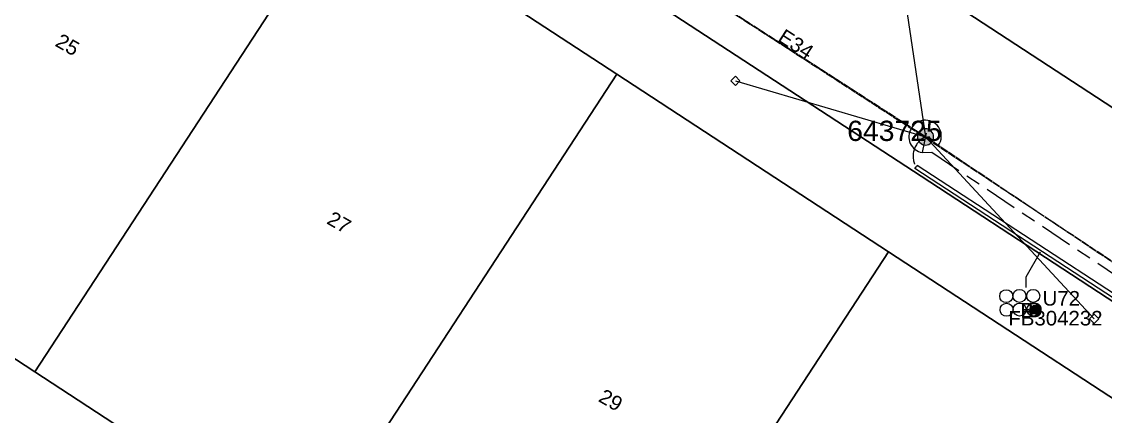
# Model space of a CAD drawing. Header units: metres. Extents: x 0 to 294317, y 0 to 6233398.
# Drawn here: x 293673.9 to 293807.4, y 6231886.3 to 6231935 of the extents above; entities that cross this region are included whole.
import ezdxf
from ezdxf.enums import TextEntityAlignment as Align

# ---------------------------------------------------------------- set-up
doc = ezdxf.new("R2010")
doc.units = ezdxf.units.M
doc.linetypes.add('Cable Exist OH', pattern=[1, 1, 0])
doc.linetypes.add('Cable Exist UG', pattern=[8.2, 4, -1.2, 1.8, -1.2])
doc.layers.get('0').update_dxf_attribs({"color": 6})
for name, color, linetype in [('_User Miscellaneous1', 7, 'Continuous'), ('_User Miscellaneous2', 7, 'Continuous'), ('Duct_SP_EXT', 7, 'Continuous'), ('Mains_HV_EXT', 7, 'Continuous'), ('Mains_LV_EXT', 7, 'Continuous'), ('Services_SP_EXT', 7, 'Continuous'), ('SupportsOH_SP_TR_HV_LV_SL_EXT', 7, 'Continuous'), ('Trench_SP_EXT', 7, 'Continuous')]:
    doc.layers.add(name, color=color, linetype=linetype)
doc.layers.add('Cadastre Land Parcels_SP_EXT', color=9, linetype='Continuous', lineweight=5)
doc.layers.add('Cadastre Roads_SP_EXT', color=9, linetype='Continuous', lineweight=5)
doc.styles.add('POLE_LABEL', font='arial.ttf')
doc.styles.get("Standard").update_dxf_attribs({"font": 'arial.ttf'})

# ---------------------------------------------------------------- blocks, each defined once
blk = doc.blocks.new('DUCT_EXT')
blk.add_circle((0, 0.8), 0.8)
at = {"flags": 1}
blk.add_attdef('Z', (0, 0), '', height=0.2, dxfattribs=at)
at = {"flags": 9}
for tag, p in [('DUCT_CODE', (0, 0)), ('XSECT_TYPE', (0, -0.2)), ('STATE', (0, -0.6)), ('FB_REFERENCE', (0, -0.4)), ('NOTES', (0, -0.8))]:
    blk.add_attdef(tag, text='', height=0.2, dxfattribs=at).set_placement(p, align=Align.MIDDLE_LEFT)
blk = doc.blocks.new('CCP_EXT')
at = {"flags": 9}
for tag, p in [('LEGEND', (0, -1.4)), ('STATE', (0, -1.8)), ('LIFE_SUPPORT', (0, -1.6)), ('NOTES', (0, -2))]:
    blk.add_attdef(tag, text='', height=0.2, dxfattribs=at).set_placement(p, align=Align.MIDDLE_LEFT)
blk.add_wipeout([(0, 0.57), (0.57, 0), (0, -0.57), (-0.57, 0)])
blk.add_lwpolyline([(-0.57, 0), (0, 0.57), (0.57, 0), (0, -0.57), (-0.57, 0)])
at = {"flags": 1}
blk.add_attdef('Z', (0, 0), '', height=0.2, dxfattribs=at)
at = {"flags": 9}
for tag, p in [('CCP_TYPE', (0, 0)), ('CONSTRUCTED_VOLTAGE', (0, -0.2)), ('OPERATING_VOLTAGE', (0, -0.6)), ('ORIENTATION', (0, -0.8)), ('OWNED_BY', (0, -1)), ('NO_PHASES', (0, -0.4)), ('USAGE', (0, -1.2))]:
    blk.add_attdef(tag, text='', height=0.2, dxfattribs=at).set_placement(p, align=Align.MIDDLE_LEFT)
blk = doc.blocks.new('POLE_EXT')
blk.add_hatch(color=256).paths.add_polyline_path([(-1, 0, 1), (1, 0, 1)])
blk.add_lwpolyline([(-1, 0, 1), (1, 0, 1)], format="xyb", close=True)
for tag, height, flags, p in [('pNumber', 2.5, 8, (-17.84, 2.07)), ('OWNED_BY', 0.2, 9, (1.35, -0.4)), ('SPECIAL_USE', 0.2, 9, (1.35, -0.8)), ('STATE', 0.2, 9, (1.35, -1)), ('cLV', 0.2, 9, (1.35, -1.4)), ('PARENT', 0.2, 9, (1.35, -0.6)), ('USAGE', 0.2, 9, (1.35, -1.2)), ('hDepth', 0.2, 9, (1.35, -1.6)), ('hDia', 0.2, 9, (1.35, -1.8)), ('cHV', 0.2, 9, (1.35, -2)), ('LBRACKET', 0.2, 9, (1.35, -2.2)), ('LExisting', 0.2, 9, (1.35, -2.4)), ('LANTNUMBER', 0.2, 9, (1.35, -2.6)), ('cLinedev', 0.2, 9, (1.35, -3.4)), ('pExisting', 0.2, 9, (1.35, -3.8)), ('LOther', 0.2, 9, (1.35, -2.8)), ('LRemove', 0.2, 9, (1.35, -3)), ('LEGEND', 0.2, 9, (1.35, -3.2)), ('LOCATION', 0.2, 9, (1.35, -3.6)), ('PFNUMBER', 0.2, 9, (1.35, -4)), ('pFooting', 0.2, 9, (1.35, -4.4)), ('pNew', 0.2, 9, (1.35, -4.6)), ('pRelocate', 0.2, 9, (1.35, -5)), ('pRemove', 0.2, 9, (1.35, -5.2)), ('pReplace', 0.2, 9, (1.35, -5.4)), ('NEWPFNUMBER', 0.2, 9, (1.35, -4.2)), ('pStay', 0.2, 9, (1.35, -5.6)), ('pType', 0.2, 9, (1.35, -5.8)), ('cspan', 0.2, 9, (1.35, -6)), ('STREETNAME', 0.2, 9, (1.35, -6.2)), ('SUBURB', 0.2, 9, (1.35, -6.4)), ('NOTES', 0.2, 9, (1.35, -6.6)), ('OPERATED_BY', 0.2, 9, (1.36, -7.01)), ('MAINTAINED_BY', 0.2, 9, (1.36, -6.81))]:
    blk.add_attdef(tag, text='', height=height, dxfattribs=dict(flags=flags)).set_placement(p, align=Align.MIDDLE_LEFT)
at = {"style": 'POLE_LABEL'}
for tag, height, flags, p in [('ASSET_NUM', 2.5, 8, (2, 2)), ('STRUCTURE_PLANT_NUMBER', 0.2, 9, (1.35, 0.03)), ('STREET_CODE', 0.2, 9, (1.35, -0.2))]:
    blk.add_attdef(tag, text='', height=height, dxfattribs=dict(at, flags=flags)).set_placement(p, align=Align.MIDDLE_LEFT)
at = {"flags": 1}
blk.add_attdef('Z', (1.35, -7.33), '', height=0.2, dxfattribs=at)
blk = doc.blocks.new('CABLE_LARGE_EXT')
h = blk.add_hatch(color=256)
edge = h.paths.add_edge_path()
edge.add_arc((0, 0.55), 0.55, 0, 360)
blk.add_circle((0, 0.55), 0.55)
at = {"flags": 1}
blk.add_attdef('Z', (0, 0), '', height=0.2, dxfattribs=at)
at = {"flags": 9}
for tag, p in [('COND_CODE', (0, 0)), ('STATE', (0, -0.4)), ('XSECT_SIZE', (0, -0.6)), ('FB_REFERENCE', (0, -0.2)), ('NOTES', (0, -0.8))]:
    blk.add_attdef(tag, text='', height=0.2, dxfattribs=at).set_placement(p, align=Align.MIDDLE_LEFT)

msp = doc.modelspace()

# ---------------------------------------------------------------- linework, layer by layer
at = {"layer": '_User Miscellaneous1', "linetype": 'Continuous'}
msp.add_lwpolyline([(293613.36, 6232016.19), (293646.82, 6231994.28), (293680.29, 6231972.37), (293713.76, 6231950.46), (293747.23, 6231928.55), (293780.7, 6231906.64), (293822.54, 6231879.26), (293819.63, 6231893.12), (293784.75, 6231915.96), (293740.11, 6231945.18), (293695.48, 6231974.4), (293650.84, 6232003.62), (293606.2, 6232032.84)], dxfattribs=at)
at = {"layer": 'Cadastre Land Parcels_SP_EXT', "linetype": 'Continuous'}
for points in [[(294031.2, 6232243.06), (294027.33, 6232245.57), (294014.73, 6232253.71), (294002.13, 6232261.86), (293984.83, 6232273.04), (293980, 6232276.17), (293770.36, 6231949.29), (293821.38, 6231915.9), (294031.2, 6232243.06)], [(293713.76, 6231950.46), (293680.29, 6231972.37), (293642.08, 6231913.76), (293675.53, 6231891.83), (293713.76, 6231950.46)], [(293747.23, 6231928.55), (293713.76, 6231950.46), (293675.53, 6231891.83), (293708.99, 6231869.91), (293747.23, 6231928.55)], [(293780.7, 6231906.64), (293747.23, 6231928.55), (293708.99, 6231869.91), (293742.45, 6231847.98), (293780.7, 6231906.64)], [(293793.88, 6231831.65), (293823.12, 6231876.49), (293822.54, 6231879.26), (293780.7, 6231906.64), (293742.45, 6231847.98), (293773.79, 6231827.44), (293784.71, 6231825.37), (293793.88, 6231831.65)]]:
    msp.add_lwpolyline(points, close=True, dxfattribs=at)
at = {"layer": 'Duct_SP_EXT'}
for p in [(293784.24, 6231917.31), (293783.97, 6231916.91)]:
    msp.add_line(p, (293784.1, 6231917.11), dxfattribs=at)
msp.add_lwpolyline([(293797.66, 6231902.23), (293797.66, 6231903.57), (293799.45, 6231906.63)], dxfattribs=at)
at = {"layer": 'Mains_HV_EXT', "linetype": 'Continuous'}
for points in [[(293786.87, 6231919.79, 1.049122), (293783.52, 6231921.87)], [(293783.52, 6231921.87, 0.537942), (293784.86, 6231918.9)]]:
    msp.add_lwpolyline(points, format="xyb", dxfattribs=at)
at = {"layer": 'Services_SP_EXT'}
msp.add_lwpolyline([(293815.18, 6231967.19), (293780.47, 6231953.22), (293785.27, 6231920.82)], dxfattribs=at)
at = {"layer": 'Trench_SP_EXT', "linetype": 'Cable Exist UG'}
msp.add_lwpolyline([(293785.27, 6231920.82, 0.450471), (293784.1, 6231917.11)], format="xyb", dxfattribs=at)

# ---------------------------------------------------------------- block references
at = {"layer": 'Duct_SP_EXT'}
for name, p, rotation in [('DUCT_EXT', (293796.01, 6231901.18), 90.1820641018718), ('DUCT_EXT', (293797.64, 6231901.21), 90.1820641018718), ('DUCT_EXT', (293799.33, 6231901.21), 90.1820641018718), ('DUCT_EXT', (293796.05, 6231899.5), 90.1820641018718), ('DUCT_EXT', (293797.66, 6231899.53), 90.1820641018718), ('DUCT_EXT', (293799.35, 6231899.52), 90.1820641018718), ('CABLE_LARGE_EXT', (293799.35, 6231899.52), 90.93056603896092)]:
    msp.add_blockref(name, p, dxfattribs=dict(at, rotation=rotation))
at = {"layer": 'SupportsOH_SP_TR_HV_LV_SL_EXT'}
ref = msp.add_blockref('POLE_EXT', (293785.27, 6231920.82), dxfattribs=at)
ref.add_attrib('ASSET_NUM', '643725', dxfattribs={"layer": '0', "height": 2.5, "style": 'POLE_LABEL'}).set_placement((293787.27, 6231921.57), align=Align.MIDDLE_RIGHT)

# ---------------------------------------------------------------- texts
at = {"layer": '_User Miscellaneous2'}
for s, p in [('U72', (293799.69, 6231900.01)), ('B', (293796.95, 6231898.54)), ('D', (293797.9, 6231898.57)), ('FB304232', (293795.47, 6231897.56))]:
    msp.add_text(s, height=1.8, dxfattribs=at).set_placement(p)
at = {"layer": 'Cadastre Land Parcels_SP_EXT'}
for s, rotation, p in [('25', 330.2302, (293677.92, 6231932.11)), ('27', 330.2313, (293711.38, 6231910.19)), ('29', 330.233, (293744.84, 6231888.27))]:
    msp.add_text(s, height=1.8, rotation=rotation, dxfattribs=at).set_placement(p)
at = {"layer": 'Mains_LV_EXT'}
msp.add_text('E34', height=1.8, rotation=327.0789, dxfattribs=at).set_placement((293766.95, 6231932.73))

# ---------------------------------------------------------------- next in the draw order: block references
at = {"layer": 'Services_SP_EXT'}
for p in [(293761.84, 6231927.73), (293806.05, 6231898.38)]:
    msp.add_blockref('CCP_EXT', p, dxfattribs=at)

# ---------------------------------------------------------------- next in the draw order: linework, layer by layer
at = {"layer": 'Cadastre Roads_SP_EXT', "linetype": 'Continuous'}
for points in [[(293606.2, 6232032.84), (293650.84, 6232003.62), (293695.48, 6231974.4), (293740.11, 6231945.18), (293784.75, 6231915.96), (293819.63, 6231893.12), (293829.38, 6231886.74), (293940.74, 6231813.84), (293941.15, 6231774.13), (293941.5, 6231745.39), (293941.6, 6231731.47), (293942.05, 6231688.8), (293942.31, 6231663.24), (293954.15, 6231648.51), (293996.52, 6231595.77)], [(294010.19, 6231610.74), (293962.5, 6231670.35), (293961.46, 6231769.76), (293960.88, 6231824.63), (293952.81, 6231829.91), (293940.01, 6231838.29), (293910.67, 6231857.48), (293872.4, 6231882.52), (293821.38, 6231915.9), (293770.36, 6231949.29), (293719.35, 6231982.69), (293668.33, 6232016.08)], [(293577.62, 6231932.08), (293614.43, 6231907.96), (293651.23, 6231883.84), (293688.04, 6231859.72), (293724.84, 6231835.6), (293764.99, 6231809.28), (293773.79, 6231827.44), (293742.45, 6231847.98), (293708.99, 6231869.91), (293675.53, 6231891.83), (293642.08, 6231913.76), (293608.62, 6231935.69), (293575.16, 6231957.61)]]:
    msp.add_lwpolyline(points, dxfattribs=at)
at = {"layer": 'Duct_SP_EXT'}
for p, q in [((293820.46, 6231893.6), (293784.24, 6231917.31)), ((293820.03, 6231893.31), (293783.97, 6231916.91))]:
    msp.add_line(p, q, dxfattribs=at)
at = {"layer": 'Mains_HV_EXT', "linetype": 'Cable Exist OH'}
for points in [[(293748.97, 6231944.27), (293748.99, 6231944.25), (293785.31, 6231920.71)], [(293785.31, 6231920.71), (293825.7, 6231893.92)]]:
    msp.add_lwpolyline(points, dxfattribs=at)
at = {"layer": 'Mains_HV_EXT', "linetype": 'Cable Exist UG'}
msp.add_lwpolyline([(293785.34, 6231921.29), (293784.86, 6231918.9), (293786.05, 6231918.92), (293819.45, 6231896.55), (293823.47, 6231876.21), (293821.49, 6231873.17), (293794.02, 6231830.41)], dxfattribs=at)
at = {"layer": 'Mains_LV_EXT', "linetype": 'Cable Exist OH'}
for points in [[(293785.27, 6231920.82), (293749.08, 6231944.18)], [(293863.79, 6231868.08), (293785.27, 6231920.82)]]:
    msp.add_lwpolyline(points, dxfattribs=at)
at = {"layer": 'Services_SP_EXT'}
for points in [[(293761.84, 6231927.73), (293785.27, 6231920.82)], [(293806.05, 6231898.38), (293785.27, 6231920.82)]]:
    msp.add_lwpolyline(points, dxfattribs=at)

doc.saveas('drawing.dxf')
